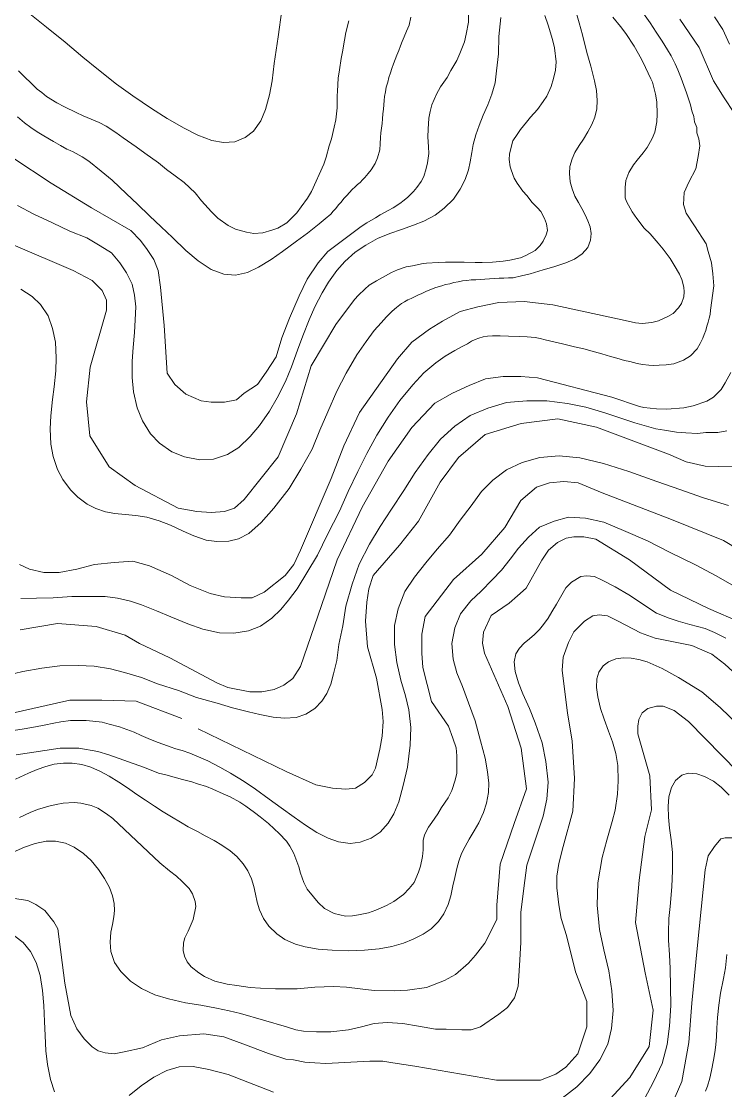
# Model space of a CAD drawing. Header units: metres. Extents: x 548946 to 557077, y 1838800 to 1845419.
# Drawn here: x 555003.6 to 555282.1, y 1843291.5 to 1843714.2 of the extents above; entities that cross this region are included whole.
import ezdxf

# ---------------------------------------------------------------- set-up
doc = ezdxf.new("R2010")
doc.units = ezdxf.units.M
doc.header["$LTSCALE"] = 28
doc.layers.add('1', color=7, linetype='Continuous', lineweight=13)
doc.layers.add('2', color=7, linetype='Continuous', lineweight=13)

msp = doc.modelspace()

# ---------------------------------------------------------------- linework, layer by layer
at = {"layer": '1'}
for points in [[(555106.6, 1843718.72), (555105.1, 1843708.12), (555103.59, 1843697.59), (555102.75, 1843690.76), (555101.73, 1843685.14), (555100.15, 1843679.34), (555098.27, 1843674.89), (555095.34, 1843670.84), (555092.09, 1843668.28), (555087.96, 1843666.56), (555083.53, 1843666.32), (555078.83, 1843667.08), (555073.36, 1843669.19), (555067.94, 1843671.97), (555061.25, 1843675.85), (555055.01, 1843679.83), (555047.68, 1843684.77), (555041.19, 1843689.45), (555034.01, 1843695.05), (555027.84, 1843700.14), (555020.9, 1843705.95), (555013.49, 1843711.97), (555005.63, 1843718.22)], [(555214.17, 1843587.59), (555217.63, 1843586.74), (555222.38, 1843585.61), (555226.03, 1843584.72), (555230.2, 1843583.62), (555233.18, 1843582.79), (555236.55, 1843581.76), (555239.09, 1843581.1), (555242.16, 1843580.21), (555244.27, 1843579.7), (555247.11, 1843578.98), (555249.27, 1843578.59), (555251.72, 1843578.26), (555253.59, 1843578.21), (555255.79, 1843578.27), (555258.64, 1843578.45), (555261.67, 1843578.78), (555265.41, 1843580.26), (555268.18, 1843581.99), (555270.82, 1843584.76), (555272.04, 1843586.82), (555273.14, 1843589.02), (555273.68, 1843590.49), (555274.28, 1843592.07), (555274.7, 1843593.76), (555275.26, 1843595.31), (555275.61, 1843596.89), (555275.97, 1843598.37), (555276.13, 1843600.01), (555277.44, 1843609.64), (555277, 1843614.45), (555276.56, 1843618.82), (555275.26, 1843623.2), (555274.38, 1843626.26), (555269.82, 1843633.36), (555266.5, 1843638.37), (555265.41, 1843641.85), (555265.69, 1843646.57), (555267.5, 1843650.63), (555270.29, 1843655.89), (555271.29, 1843660.76), (555271.93, 1843665), (555271.48, 1843667.8), (555270.77, 1843670.2), (555270.69, 1843672.21), (555269.83, 1843674.56), (555269.54, 1843676.56), (555268.77, 1843678.9), (555268.18, 1843681.19), (555267.46, 1843683.55), (555266.61, 1843685.97), (555265.59, 1843688.93), (555264.47, 1843691.75), (555263.17, 1843695.09), (555262.19, 1843697.46), (555260.55, 1843700.62), (555259.16, 1843703.01), (555257.05, 1843706.35), (555254.67, 1843710.01), (555252.22, 1843713.6), (555249.6, 1843717.36)], [(555193.22, 1843715.83), (555192.38, 1843708.23), (555192.22, 1843701.37), (555191.45, 1843694.65), (555190.94, 1843689.87), (555189.63, 1843685.4), (555188.04, 1843681.26), (555186.24, 1843677.09), (555184.57, 1843673.1), (555183.28, 1843669.41), (555182.28, 1843665.59), (555181.73, 1843662.36), (555181.08, 1843658.73), (555180.41, 1843655.51), (555179.14, 1843651.71), (555177.12, 1843647.91), (555174.44, 1843644), (555170.8, 1843640.36), (555167.16, 1843637.6), (555162.69, 1843635.22), (555158.67, 1843633.7), (555153.86, 1843632.01), (555149.28, 1843630.34), (555144.4, 1843628.34), (555139.73, 1843625.81), (555135.55, 1843623.01), (555131.45, 1843619.25), (555128.36, 1843615.74), (555125.04, 1843611.07), (555122.55, 1843606.89), (555119.67, 1843601.31), (555117.38, 1843596.23), (555114.9, 1843589.85), (555112.82, 1843584.18), (555110.41, 1843577.59), (555107.97, 1843571.83), (555104.79, 1843565.41), (555101.64, 1843560.1), (555097.71, 1843554.46), (555094.05, 1843550.05), (555089.57, 1843545.8), (555085.11, 1843542.99), (555079.54, 1843541.19), (555074.16, 1843540.89), (555068.09, 1843542.02), (555063.05, 1843544.04), (555058.13, 1843547.45), (555054.63, 1843551.16), (555051.43, 1843556.31), (555049.41, 1843561.38), (555047.95, 1843567.72), (555047.38, 1843573.39), (555047.35, 1843579.83), (555047.71, 1843585.29), (555048.26, 1843591.25)], [(555140.21, 1843634.56), (555143.58, 1843636.5), (555145.52, 1843637.7), (555148.61, 1843639.51), (555150.58, 1843640.51), (555153.3, 1843642.28), (555154.95, 1843643.53), (555156.41, 1843644.76), (555158.61, 1843646.93), (555160.02, 1843648.53), (555161.71, 1843650.93), (555162.71, 1843652.86), (555163.64, 1843656.02), (555164.21, 1843658.27), (555164.7, 1843661.94), (555164.56, 1843664.58), (555164.34, 1843668.64), (555164.45, 1843671.6), (555164.66, 1843675.99), (555165.18, 1843678.62), (555165.89, 1843681.27), (555167.75, 1843685.4), (555169.37, 1843688.36), (555171.95, 1843692.1), (555173.41, 1843694.85), (555175.77, 1843698.75), (555177.04, 1843701.47), (555178.83, 1843706.16), (555179.49, 1843709.19), (555180.43, 1843713.86), (555180.4, 1843717.09)], [(555157.62, 1843715.96), (555156.87, 1843712.77), (555155.93, 1843710.34), (555154.93, 1843708.12), (555154.21, 1843706.28), (555153.48, 1843704.52), (555152.84, 1843702.69), (555152.11, 1843700.93), (555151.44, 1843699.15), (555150.74, 1843697.43), (555150.09, 1843695.66), (555149.54, 1843693.89)], [(555210.57, 1843716.59), (555211.92, 1843712.68), (555213.66, 1843707.1), (555214.45, 1843703.79), (555215.05, 1843698.26), (555214.81, 1843694.9), (555213.98, 1843691.66), (555213.04, 1843688.51), (555211.43, 1843684.7), (555209.9, 1843682.51), (555207.63, 1843679.38), (555204.97, 1843676.39), (555203.41, 1843674.39), (555200.94, 1843671.42), (555199.65, 1843669.55), (555197.98, 1843666.96), (555197.47, 1843665), (555196.64, 1843661.76), (555196.52, 1843659.66), (555196.9, 1843656.67), (555197.33, 1843655.49), (555198.5, 1843652.21), (555199.69, 1843650.27), (555201.9, 1843647.04), (555203.44, 1843645.33), (555205.58, 1843642.65), (555207.65, 1843640.54), (555208.99, 1843639), (555210.46, 1843636.33), (555211.3, 1843634.16), (555211.63, 1843631.54), (555211.17, 1843629.87), (555209.88, 1843627.33), (555208.75, 1843625.67), (555206.72, 1843623.71), (555203.09, 1843621.64), (555200.91, 1843620.79), (555196.76, 1843619.8), (555194.06, 1843619.37), (555189.93, 1843619.04), (555185.76, 1843618.9), (555183.02, 1843618.84), (555178.73, 1843618.97), (555175.96, 1843619.09), (555171.32, 1843618.99), (555168.38, 1843618.91), (555163.77, 1843618.61), (555162.46, 1843618.45)], [(555243.8, 1843654.47), (555245.61, 1843657.45), (555247.09, 1843659.34), (555249.48, 1843662.21), (555251.01, 1843664.39), (555253.04, 1843667.88), (555254.05, 1843670.47), (555254.87, 1843674.56), (555254.97, 1843677.52), (555254.92, 1843682.45), (555254.36, 1843685.42), (555253.19, 1843690.21), (555252.55, 1843691.56), (555250.47, 1843696.04), (555248.82, 1843699.35), (555245.89, 1843704.49), (555242.62, 1843709.4), (555240.46, 1843712.26), (555237.54, 1843715.89)], [(555263.97, 1843715.07), (555271.65, 1843703.97), (555277.25, 1843690.75), (555281.5, 1843684.07), (555285.37, 1843678.19)], [(555277.66, 1843715.97), (555280.95, 1843711.05), (555283.66, 1843705.26)], [(555149.54, 1843693.89), (555148.94, 1843692.08), (555148.45, 1843690.25), (555147.88, 1843688.24), (555147.55, 1843686.41), (555147.24, 1843684.57), (555147.11, 1843682.95), (555146.91, 1843681.3), (555146.76, 1843679.51), (555146.55, 1843677.69), (555146.4, 1843675.67), (555146.21, 1843673.83), (555145.99, 1843671.96), (555145.78, 1843670.15), (555145.6, 1843668.29), (555145.44, 1843665.8), (555145.29, 1843663.39), (555144.46, 1843660.24), (555143.5, 1843658.04), (555141.85, 1843655.49), (555140.67, 1843654.12), (555139.35, 1843652.55), (555138.47, 1843651.63), (555137.54, 1843650.54), (555136.5, 1843649.74), (555135.53, 1843648.79), (555134.45, 1843647.73), (555133.36, 1843646.64), (555132.25, 1843645.33), (555131.08, 1843644.22), (555130.1, 1843642.82), (555128.93, 1843641.69), (555127.95, 1843640.29), (555126.82, 1843639.16), (555125.94, 1843638.03), (555123.75, 1843636.19), (555121.3, 1843634.15), (555116.67, 1843630.56), (555112.39, 1843627.36), (555106.83, 1843623.22), (555102.34, 1843620.13), (555097.36, 1843617.02), (555092.98, 1843614.97), (555088.22, 1843613.83), (555083.58, 1843614.34), (555078.66, 1843616.09), (555073.51, 1843619.59), (555068.55, 1843623.61), (555063.32, 1843628.72), (555058.81, 1843633.04), (555054.18, 1843637.37), (555049.47, 1843641.95), (555045.1, 1843646.02), (555039.4, 1843651.45), (555035.13, 1843655.05), (555030.17, 1843659.02), (555027.6, 1843660.62), (555025.23, 1843662), (555024.02, 1843662.62), (555022.91, 1843663.12), (555021.5, 1843663.75), (555018.99, 1843665.15), (555016.21, 1843666.71), (555012.46, 1843669), (555009.81, 1843670.62)], [(555009.81, 1843670.62), (555007.29, 1843672.24), (555004.83, 1843674.11), (555002, 1843676.44)], [(555000.15, 1843660.3), (555015.39, 1843650.33), (555031.32, 1843640.45), (555046.78, 1843631.5), (555050.7, 1843627.56), (555053.32, 1843624.06), (555055.93, 1843620.13), (555057.68, 1843615.76), (555058.55, 1843609.2), (555060.05, 1843594.04), (555061.17, 1843575.09), (555064.22, 1843570.72), (555068.58, 1843566.78), (555074.68, 1843564.16), (555078.61, 1843563.72), (555083.84, 1843563.72), (555088.64, 1843564.6), (555091.69, 1843567.22), (555096.92, 1843570.72), (555100.41, 1843575.53), (555104.33, 1843581.65), (555106.51, 1843589.08), (555109.56, 1843596.95), (555113.49, 1843605.7), (555116.54, 1843612.26), (555120.9, 1843618.82), (555124.83, 1843623.19), (555137.92, 1843633.14), (555140.21, 1843634.56)], [(555002.78, 1843499.46), (555006.7, 1843497.71), (555012.37, 1843496.4), (555018.47, 1843496.4), (555025.45, 1843497.71), (555032.43, 1843499.46), (555040.28, 1843500.34), (555047.69, 1843500.77), (555054.23, 1843499.02), (555062.95, 1843495.09), (555070.36, 1843491.15), (555078.21, 1843488.09), (555083.88, 1843486.78), (555090.42, 1843486.34), (555094.78, 1843486.34), (555099.57, 1843488.53), (555107.86, 1843495.09), (555111.35, 1843499.46), (555113.96, 1843505.15), (555126.09, 1843533.45), (555131.1, 1843546.44), (555137.24, 1843559.57), (555152.3, 1843580.78), (555157.97, 1843587.34), (555164.94, 1843592.59), (555170.17, 1843595.65), (555177.15, 1843599.58), (555184.13, 1843601.33), (555192.41, 1843603.08), (555202.44, 1843603.52), (555213.78, 1843602.21), (555242.39, 1843595.98), (555246.4, 1843595.06), (555249.09, 1843594.82), (555252.93, 1843595.21), (555255.61, 1843595.83), (555259.29, 1843597.52), (555261.42, 1843598.74), (555263.51, 1843601), (555264.63, 1843602.66), (555265.53, 1843605.33), (555265.67, 1843607.25), (555265.62, 1843609.14), (555264.77, 1843612.17), (555263.84, 1843614.24), (555261.77, 1843617.87), (555260.11, 1843620.52), (555257.38, 1843624.16), (555255.47, 1843626.49), (555252.26, 1843630.17), (555249.87, 1843632.53), (555247.03, 1843636.26), (555245.08, 1843638.96), (555242.96, 1843642.96), (555242.4, 1843644.41), (555242.37, 1843648.49), (555242.68, 1843651.29), (555243.8, 1843654.47)], [(555048.26, 1843591.25), (555048.62, 1843596.26), (555048.8, 1843601.35), (555048.31, 1843605.92), (555047.31, 1843610.36), (555045.13, 1843614.87), (555042.53, 1843618.83), (555039.14, 1843622.68), (555034.77, 1843625.55), (555029.48, 1843628.6), (555022.66, 1843631.32), (555015.84, 1843634.58), (555008.43, 1843637.95), (555002.08, 1843641.48)], [(555162.46, 1843618.45), (555158.29, 1843617.64), (555155.77, 1843617.23), (555152.31, 1843616.04), (555149.98, 1843614.99), (555146.42, 1843613.02), (555144.03, 1843611.68), (555141.12, 1843609.89), (555139.41, 1843608.35), (555136.86, 1843605.94), (555135.26, 1843604.31), (555127.94, 1843594.43), (555118.23, 1843578.06), (555112.35, 1843559.02), (555105.07, 1843542.01), (555091.73, 1843525.26), (555087.8, 1843521.76), (555083.88, 1843520.45), (555078.65, 1843520.01), (555072.98, 1843520.45), (555065.56, 1843521.76), (555048.59, 1843530.71), (555038.29, 1843538.17), (555030.61, 1843550.32), (555029.27, 1843563.79), (555030.72, 1843577.52), (555037.18, 1843600.01), (555037.18, 1843603.95), (555035.44, 1843607.89), (555031.52, 1843611.82), (555024.1, 1843615.76), (555000.25, 1843625.93)], [(555003.27, 1843486.07), (555009.47, 1843486.16), (555016.12, 1843486.3), (555023.46, 1843486.86), (555030.08, 1843486.9), (555036.65, 1843486.83), (555041.54, 1843486.17), (555046.66, 1843485.03), (555051.06, 1843483.49), (555056.94, 1843481.17), (555062.66, 1843478.75), (555069.36, 1843476.02), (555075.28, 1843473.97), (555081.91, 1843472.54), (555087.54, 1843472.29), (555093.42, 1843473.27), (555098.09, 1843475.18), (555102.65, 1843478.33), (555106.11, 1843481.66), (555109.26, 1843485.43), (555112.68, 1843489.94), (555120.71, 1843503.24), (555124.59, 1843511.32), (555129.41, 1843520.59), (555132.79, 1843528.39), (555136.62, 1843536.25), (555140.23, 1843543.37), (555144.16, 1843550.64), (555148.57, 1843557.73), (555153.2, 1843564.29), (555158.32, 1843570.5), (555162.73, 1843575.27), (555167.45, 1843579.26), (555171.12, 1843581.89), (555175.02, 1843584.05), (555177.57, 1843585.51), (555180.04, 1843586.79), (555181.53, 1843587.75), (555182.99, 1843588.44), (555184.47, 1843589), (555186.26, 1843589.47), (555187.93, 1843589.74), (555189.93, 1843589.87), (555192.95, 1843589.88), (555196.16, 1843589.8), (555200.46, 1843589.68), (555203.59, 1843589.47), (555206.73, 1843589.22), (555208.73, 1843588.84), (555210.78, 1843588.39), (555214.17, 1843587.59)], [(555284.18, 1843575.47), (555281.95, 1843571.3), (555280.28, 1843568.72), (555277.34, 1843565.6), (555274.68, 1843564.12), (555269.31, 1843562.22), (555265.52, 1843561.46), (555258.84, 1843560.9), (555254.74, 1843561.06), (555249.74, 1843561.57), (555247.98, 1843561.92), (555237.09, 1843565.64), (555207.67, 1843573.35), (555201.13, 1843573.78), (555194.16, 1843573.78), (555187.18, 1843572.91), (555180.64, 1843570.29), (555174.1, 1843567.22), (555167.12, 1843563.29), (555157.97, 1843553.67), (555148.62, 1843540.4), (555138.4, 1843522.23), (555128.45, 1843501.28), (555122.3, 1843483.31), (555113.96, 1843459.23), (555110.91, 1843454.42), (555107.42, 1843451.8), (555103.5, 1843450.05), (555098.7, 1843449.18), (555093.91, 1843449.18), (555085.19, 1843450.92), (555080.83, 1843452.67), (555062.25, 1843462.58), (555050.32, 1843468.26)], [(555282.6, 1843552.3), (555279.04, 1843551.72), (555274.28, 1843551.65), (555270.94, 1843551.29), (555266.4, 1843551.61), (555262.63, 1843551.78), (555257.89, 1843552.65), (555254.53, 1843553.17), (555249.93, 1843554.42), (555246.24, 1843555.49), (555240.31, 1843557.53), (555234.34, 1843559.45), (555226.84, 1843561.73), (555219.57, 1843563.12), (555211.44, 1843564.26), (555203.49, 1843564.19), (555195.37, 1843563.58), (555188.04, 1843561.33), (555181.03, 1843558.44), (555175.01, 1843554.21), (555169.34, 1843549.1), (555164.43, 1843543.05), (555159.31, 1843535.82), (555154.76, 1843528.7), (555149.89, 1843521.38), (555145.45, 1843514.48), (555141.18, 1843507.52), (555137.21, 1843499.62), (555134.42, 1843491.7), (555131.88, 1843483.08), (555130.67, 1843475.19), (555129.15, 1843467.85), (555128.27, 1843461.54), (555126.98, 1843456.32), (555125.91, 1843452.17), (555124.38, 1843448.54), (555122.34, 1843445.44), (555119.63, 1843442.53), (555116.07, 1843440.38), (555112.28, 1843439.05), (555107.63, 1843438.68), (555103.16, 1843439.08), (555097.9, 1843440.13), (555093.33, 1843441.27), (555087, 1843442.8), (555081.03, 1843444.61), (555072.86, 1843446.9), (555065.67, 1843449.7), (555057.39, 1843452.28), (555051.02, 1843454.85), (555044.36, 1843456.75), (555038.74, 1843458.2), (555032.37, 1843459.29), (555026.04, 1843459.58), (555018.8, 1843459.48), (555011.58, 1843458.49), (555004.09, 1843457.18), (554997.51, 1843455.56)], [(555283.25, 1843522.88), (555278.54, 1843524.28), (555272.92, 1843525.97), (555264.39, 1843529.05), (555254.91, 1843532.38), (555243.76, 1843536.28), (555233.75, 1843539.46), (555224.38, 1843541.63), (555216.22, 1843542.45), (555208.68, 1843541.84), (555201.66, 1843539.88), (555195.37, 1843536.95), (555190.05, 1843532.86), (555185.48, 1843528.3), (555181.43, 1843522.72), (555177.12, 1843517.09), (555172.83, 1843511.1), (555168.02, 1843505.54), (555163.48, 1843500.12), (555159.04, 1843494.52), (555155.23, 1843488.77), (555152.56, 1843482.03), (555151.07, 1843475.39), (555151.19, 1843467.92), (555152.12, 1843460.75), (555153.61, 1843453.78), (555155.43, 1843447.52), (555156.79, 1843442.01), (555157.66, 1843435.1), (555157.33, 1843428.09), (555156.23, 1843419.41), (555154.55, 1843412.1), (555152.8, 1843405.73), (555150.87, 1843400.93), (555148.67, 1843397.18), (555145.42, 1843393.66), (555141.95, 1843391.29), (555137.59, 1843389.7), (555133.58, 1843389.25), (555128.97, 1843389.87), (555124.86, 1843391.32), (555120.42, 1843393.6), (555115.98, 1843396.4), (555111.42, 1843399.55), (555106.36, 1843403.24), (555101.54, 1843406.78), (555096.17, 1843410.65), (555091.67, 1843413.69), (555086.24, 1843417.05), (555082.02, 1843419.36), (555077.31, 1843421.81), (555073.67, 1843423.4), (555070.18, 1843424.85), (555067.09, 1843425.91), (555064.7, 1843426.68), (555062.37, 1843427.47), (555059.84, 1843428.32), (555057.28, 1843429.27)], [(555300.89, 1843497.12), (555281.28, 1843509.01), (555260.71, 1843517.25), (555233.21, 1843527.84), (555223.84, 1843531.82), (555218.17, 1843532.26), (555212.5, 1843531.82), (555207.27, 1843530.07), (555204.65, 1843527.89), (555201.16, 1843524.82), (555194.76, 1843514.17), (555185.62, 1843503.61), (555174.48, 1843493.51), (555163.23, 1843478.91), (555161.93, 1843471.91), (555161.93, 1843469.73), (555161.93, 1843464.48), (555162.36, 1843458.8), (555165.8, 1843445.35), (555172.48, 1843435.6), (555174.21, 1843430.88)], [(555286.38, 1843490.38), (555278.42, 1843495.01), (555270.16, 1843499.35), (555260.2, 1843504.19), (555251.25, 1843508.86), (555241.77, 1843512.93), (555233.88, 1843516.2), (555226.68, 1843517.83), (555219.94, 1843518.24), (555214.27, 1843516.68), (555208.53, 1843514.27), (555204.14, 1843510.26), (555200.19, 1843506.01), (555196.84, 1843501.58), (555193.44, 1843497.2), (555189.75, 1843493.39), (555185.42, 1843488.99), (555181.35, 1843485.07), (555177.26, 1843479.97), (555175.03, 1843474.42), (555173.85, 1843468.22), (555174.4, 1843462.11), (555175.76, 1843456.61), (555177.99, 1843451.23), (555180.45, 1843444.86), (555183.1, 1843437.72), (555185.2, 1843429.74), (555187.06, 1843422.95), (555187.93, 1843417.49), (555188.48, 1843413.09), (555188.32, 1843409.33), (555187.55, 1843405.09), (555186.34, 1843401.39), (555184.54, 1843397.41), (555182.68, 1843394.14), (555180.7, 1843390.84), (555179.06, 1843388.01)], [(555170.96, 1843334.99), (555175.32, 1843337.34), (555180.36, 1843341.87), (555183.18, 1843345.07), (555186.86, 1843349.8), (555191.58, 1843359.1), (555191.58, 1843364.78), (555192.98, 1843381.01), (555198.52, 1843397.11), (555203.37, 1843410.78), (555201.3, 1843426.93), (555196.02, 1843443.38), (555186.78, 1843464.48), (555185.9, 1843468.42), (555186.34, 1843472.79), (555189.39, 1843479.35), (555196.48, 1843484.23), (555199.83, 1843487.17), (555203.18, 1843490.11), (555209.45, 1843501.21), (555212.07, 1843505.15), (555215.55, 1843508.21), (555219.04, 1843509.96), (555222.09, 1843510.39), (555226.02, 1843510.39), (555230.81, 1843509.52), (555244.1, 1843501.31), (555260.34, 1843489.31), (555275.32, 1843482.13), (555288.11, 1843476.56)], [(555050.32, 1843468.26), (555044.54, 1843471.58), (555033.17, 1843474.95), (555017.88, 1843476.2), (555003.06, 1843473.64)], [(555287.93, 1843454.42), (555281.83, 1843460.11), (555276.59, 1843464.04), (555268.75, 1843467.54), (555254.28, 1843470.37), (555248.41, 1843472.47), (555239.62, 1843477.09), (555235.43, 1843479.19), (555232.08, 1843479.61), (555229.57, 1843479.19), (555226.22, 1843477.09), (555222.03, 1843472.89), (555219.93, 1843468.69), (555217.84, 1843462.81), (555217.42, 1843457.77), (555219.59, 1843440.7), (555221.39, 1843429.84), (555222.39, 1843414.83), (555221.62, 1843401.98), (555217.84, 1843388.06), (555216.16, 1843381.34), (555215.33, 1843376.3), (555215.33, 1843371.68), (555216.16, 1843364.96), (555217, 1843359.5), (555219.1, 1843352.78), (555222.73, 1843338.42), (555227.23, 1843326.74), (555227.23, 1843316.77), (555223.65, 1843306), (555218.88, 1843300.81), (555214.9, 1843298.02), (555208.93, 1843295.62), (555204.16, 1843295.62), (555191.43, 1843295.62), (555159.21, 1843301.21), (555150.45, 1843302.51), (555146.5, 1843303.08), (555141.42, 1843303.08), (555123.92, 1843302.23), (555119.68, 1843302.51), (555115.73, 1843302.79), (555111.21, 1843303.64), (555108.11, 1843303.93), (555101.34, 1843306.19), (555091.18, 1843309.98), (555083.62, 1843312.78), (555075.67, 1843313.97), (555066.12, 1843313.18), (555058.96, 1843311.58), (555051.4, 1843308.39)], [(555232.64, 1843442.59), (555231.5, 1843447.17), (555231.01, 1843450.81), (555231.17, 1843454.34), (555231.96, 1843456.99), (555233.64, 1843459.37), (555235.75, 1843461.02), (555238.66, 1843462.17), (555241.53, 1843462.61), (555244.75, 1843462.52), (555247.84, 1843461.92), (555251.1, 1843460.99), (555257.01, 1843458.44), (555263.46, 1843454.82), (555272.68, 1843449.09), (555279.99, 1843442.91), (555287.3, 1843435.89)], [(555217.42, 1843288.45), (555223.29, 1843292.96), (555228.36, 1843298.27), (555232.32, 1843303.69), (555235.46, 1843309.81), (555236.91, 1843316.11), (555237.68, 1843323.17), (555237.09, 1843330.91), (555235.86, 1843338.9), (555233.93, 1843347.2), (555232.16, 1843355.23), (555231.33, 1843364.87), (555231.59, 1843373.62), (555233.3, 1843383.71), (555235.13, 1843390.53), (555237.21, 1843397.85), (555238.39, 1843402.37), (555239.39, 1843408.65), (555239.59, 1843414.01), (555239.42, 1843420.01), (555238.63, 1843424.71), (555237.34, 1843429.42), (555235.82, 1843433.62), (555234.08, 1843438.29), (555232.64, 1843442.59)], [(555293.6, 1843410.69), (555267.44, 1843437.37), (555261.77, 1843441.74), (555257.41, 1843443.49), (555254.8, 1843443.49), (555251.31, 1843442.62), (555249.13, 1843440.87), (555247.82, 1843438.24), (555247.38, 1843435.62), (555247.38, 1843432.56), (555252.11, 1843415.93), (555252.73, 1843402.55), (555250.1, 1843391.92), (555247.95, 1843374.67), (555246.48, 1843357.99), (555250.34, 1843338.11), (555253.48, 1843323.24), (555251.85, 1843308.87), (555244.23, 1843296.65), (555231.88, 1843283.19)], [(555057.28, 1843429.27), (555053.69, 1843430.66), (555050.97, 1843431.89), (555048.22, 1843433.21), (555045.28, 1843434.31), (555042.4, 1843435.36), (555038.32, 1843436.35), (555035.54, 1843437.12), (555031.75, 1843437.6), (555029.21, 1843437.85), (555025.67, 1843437.86), (555022.93, 1843437.79), (555019.22, 1843437.35), (555016.33, 1843436.81), (555012.58, 1843436.02), (555009.13, 1843435.36), (555004.61, 1843434.53), (555000.39, 1843433.86)], [(555174.21, 1843430.88), (555175.55, 1843426.97), (555175.85, 1843423.87), (555175.83, 1843421.02), (555175.76, 1843417.02), (555175.15, 1843414.28), (555173.77, 1843410.12), (555172.41, 1843407.29), (555169.76, 1843403.45), (555168.28, 1843400.89), (555165.95, 1843397.46), (555164.56, 1843395.67), (555163.04, 1843392.64), (555162.47, 1843390.38), (555162.46, 1843386.67), (555162.23, 1843383.99), (555161.36, 1843380.27), (555160.63, 1843377.8), (555158.85, 1843373.78), (555156.97, 1843371.36), (555154.69, 1843369.08), (555150.86, 1843366.32), (555148.03, 1843364.64), (555143.71, 1843362.77), (555140.89, 1843361.75), (555136.9, 1843360.97), (555134.58, 1843360.58), (555131.75, 1843360.42), (555127.24, 1843361.56), (555123.49, 1843363.46), (555120.99, 1843365.91), (555119.11, 1843368.05), (555116.63, 1843371.15), (555115.27, 1843373.74), (555113.94, 1843377.46), (555113.35, 1843379.95), (555112.1, 1843383.12), (555111.36, 1843385.21), (555109.76, 1843388.15), (555108.38, 1843390.06), (555105.53, 1843393.13), (555103.48, 1843395.05), (555101.33, 1843397.06), (555097.96, 1843399.68), (555095.75, 1843401.4), (555092.3, 1843403.91), (555090.01, 1843405.52), (555086.13, 1843407.7), (555083.43, 1843408.78), (555079.3, 1843410.64), (555076.79, 1843411.75), (555073.24, 1843412.83), (555070.96, 1843413.58), (555067.32, 1843414.55), (555064.96, 1843415.21), (555060.74, 1843416.29), (555057.8, 1843417.06), (555054.91, 1843418.13), (555051.81, 1843419.35), (555038.09, 1843424.25), (555033.73, 1843425.56), (555026.32, 1843426.87), (555018.91, 1843426.87), (555012.8, 1843426), (555001.47, 1843424.25)], [(555179.06, 1843388.01), (555177.68, 1843385.19), (555176.6, 1843382.21), (555175.75, 1843379.27), (555174.95, 1843375.7), (555174.25, 1843372.41), (555173.37, 1843368.49), (555172.34, 1843365.07), (555170.62, 1843361.34), (555168.55, 1843358.39), (555165.6, 1843355.51), (555162.53, 1843353.36), (555158.58, 1843351.32), (555154.68, 1843349.82), (555150.13, 1843348.48), (555145.11, 1843347.56), (555139.25, 1843347.01), (555132.95, 1843346.76), (555126.52, 1843347.03), (555120.98, 1843347.43), (555115.83, 1843348.34), (555111.96, 1843349.44), (555107.79, 1843351.27), (555104.57, 1843353.47), (555101.41, 1843356.49), (555099.35, 1843359.49), (555097.68, 1843362.96), (555096.82, 1843366.02), (555096.11, 1843369.22), (555095.43, 1843372.25), (555094.55, 1843375.24), (555093.08, 1843378.38), (555091.31, 1843381.14), (555088.73, 1843384.01), (555086.09, 1843386.29), (555082.81, 1843388.59), (555079.77, 1843390.39), (555076.25, 1843392.28), (555073.17, 1843393.89), (555069.57, 1843395.81), (555066.45, 1843397.62), (555062.93, 1843399.68), (555059.63, 1843401.77), (555056.2, 1843403.9), (555052.6, 1843406.33), (555049.2, 1843408.58), (555045.46, 1843411.18), (555042.1, 1843413.41), (555038.33, 1843415.8), (555034.88, 1843417.69), (555030.98, 1843419.41), (555027.49, 1843420.43), (555023.58, 1843420.97), (555020.18, 1843420.93), (555016.58, 1843420.5), (555013.19, 1843419.65), (555009.8, 1843418.48), (555006.32, 1843417), (555001.27, 1843414.66)], [(555283.52, 1843408.32), (555280.28, 1843411.46), (555277.33, 1843413.78), (555273.76, 1843415.74), (555270.68, 1843416.76), (555267.3, 1843416.94), (555264.72, 1843416.16), (555262.3, 1843414.1), (555260.76, 1843411.39), (555259.68, 1843407.58), (555259.33, 1843403.83), (555259.48, 1843399.61), (555259.96, 1843395.27), (555260.6, 1843390.67)], [(555002.85, 1843399.51), (555007.07, 1843401.46), (555009.87, 1843402.67), (555014.45, 1843404), (555017.31, 1843404.64), (555020.09, 1843405.18), (555024.44, 1843405.35), (555027.03, 1843405.2), (555031.14, 1843404.19), (555033.73, 1843403.19), (555037.24, 1843400.97), (555039.66, 1843399.09), (555058.28, 1843381.57), (555062.2, 1843378.35), (555064.94, 1843376.23), (555067.09, 1843374.22), (555069.92, 1843371.34), (555071.21, 1843369.32), (555072.26, 1843366.32), (555072.51, 1843364.26), (555071.54, 1843359.11), (555069.46, 1843354.48), (555068.17, 1843351.94), (555067.65, 1843349.98), (555067.57, 1843346.83), (555068.04, 1843344.61), (555069.07, 1843342.46), (555070.66, 1843340.38), (555073.71, 1843338.01), (555075.98, 1843336.58), (555080.11, 1843334.73), (555084.99, 1843333.63), (555088.77, 1843333.06), (555094.09, 1843332.3), (555098.11, 1843332.04), (555104.13, 1843331.75), (555108.12, 1843331.68), (555112.58, 1843331.76), (555119.62, 1843332.36), (555126.99, 1843332.71), (555132.15, 1843332.41), (555137.55, 1843331.76), (555143.06, 1843331.02), (555151.05, 1843330.88), (555156.34, 1843331.17), (555163.79, 1843332.29), (555170.96, 1843334.99)], [(555260.6, 1843390.67), (555261.06, 1843385.58), (555261.08, 1843378.56), (555260.85, 1843372), (555260.2, 1843364.32), (555259.67, 1843359.6), (555259.48, 1843354.05), (555259.55, 1843350.95), (555259.89, 1843345.11), (555260.2, 1843339.78), (555260.42, 1843325.13), (555259.94, 1843317.01), (555258.96, 1843309.78), (555257.01, 1843302.27), (555253.71, 1843295.19), (555249.83, 1843287.99)], [(555051.4, 1843308.39), (555044.24, 1843306.79), (555040.26, 1843305.99), (555036.68, 1843306.39), (555033.89, 1843307.19), (555031.51, 1843308.78), (555028.33, 1843311.98), (555025.54, 1843315.97), (555023.15, 1843321.15), (555020.72, 1843333.91), (555017.98, 1843355.46), (555016.39, 1843358.25), (555012.81, 1843362.64), (555009.23, 1843365.03), (555006.05, 1843366.63), (555000.88, 1843367.43)], [(555001, 1843352.5), (555004.2, 1843350.07), (555007.22, 1843346.43), (555009.34, 1843342.17), (555010.97, 1843336.96), (555011.92, 1843331.05), (555012.44, 1843325.13), (555012.7, 1843318.88), (555012.91, 1843313.29), (555013.28, 1843307.25), (555013.89, 1843301.78), (555015.05, 1843295.92), (555016.59, 1843291.07)], [(555274.09, 1843291.25), (555274.92, 1843293.22), (555275.8, 1843296.45), (555276.5, 1843299.47), (555277.27, 1843303.47), (555277.81, 1843306.53), (555278.21, 1843309.61), (555278.51, 1843312.89), (555278.63, 1843316.19), (555278.84, 1843320.42), (555279.44, 1843325.3), (555280.14, 1843330.01), (555281.3, 1843335.8), (555281.99, 1843340.07), (555282.64, 1843345.25)], [(555046.23, 1843289.6), (555050.98, 1843293.36), (555055.9, 1843296.79), (555061.1, 1843299.39), (555065.99, 1843300.94), (555071.44, 1843301.04), (555077.73, 1843299.8), (555085.28, 1843297.86), (555103.31, 1843290.91)]]:
    msp.add_lwpolyline(points, dxfattribs=at)
at = {"layer": '2'}
for points in [[(555222.55, 1843719.13), (555224.23, 1843713.6), (555225.5, 1843708.89), (555227.27, 1843701.98), (555228.77, 1843696.59), (555230.24, 1843690.66), (555230.97, 1843686.86), (555231.36, 1843682.9), (555231.11, 1843679.66), (555230.42, 1843676.38), (555229.18, 1843673.45), (555227.65, 1843670.54), (555225.84, 1843667.69), (555224.16, 1843665.14), (555222.52, 1843662.45), (555221.38, 1843659.94), (555220.54, 1843656.88), (555220.33, 1843654.03), (555220.64, 1843650.78), (555221.42, 1843648.01), (555222.52, 1843645.16), (555223.87, 1843642.62), (555225.18, 1843640.19), (555226.55, 1843637.77), (555227.6, 1843635.41), (555228.48, 1843632.95), (555228.96, 1843630.39), (555228.68, 1843627.71), (555227.56, 1843624.89), (555225.36, 1843622.32), (555222.3, 1843620.23), (555218.87, 1843618.71), (555214.13, 1843617.18), (555209.91, 1843616.05), (555204.81, 1843614.44), (555201.33, 1843613.66), (555198.13, 1843612.86), (555196.2, 1843612.87), (555194.39, 1843612.74), (555192.51, 1843612.72), (555190.62, 1843612.61), (555188.68, 1843612.48), (555186.8, 1843612.36)], [(555133.06, 1843714.39), (555131.92, 1843709.88), (555131.36, 1843706.77), (555130.51, 1843702.2), (555130.09, 1843699.49), (555129.32, 1843695.02), (555128.86, 1843691.83)], [(555128.86, 1843691.83), (555128.56, 1843686.67), (555128.5, 1843684.85), (555128.44, 1843680), (555127.99, 1843675.29), (555127.22, 1843672.35), (555126.26, 1843667.86), (555125.28, 1843665.08), (555124.13, 1843660.57), (555123.15, 1843657.78), (555121.3, 1843653.66), (555120.1, 1843651.04), (555118.25, 1843646.91), (555116.76, 1843644.35), (555114.25, 1843640.9), (555112.56, 1843638.51), (555109.52, 1843635.47), (555108.49, 1843634.58), (555104.96, 1843632.43), (555102.68, 1843631.67), (555099.01, 1843630.64), (555095.43, 1843630.38), (555092.62, 1843630.88), (555088.19, 1843632.13), (555085.36, 1843633.49), (555081.28, 1843636.49), (555078.79, 1843638.93), (555074.73, 1843643.27), (555072.25, 1843646.38), (555067.93, 1843650.58), (555064.37, 1843653.18), (555060.93, 1843655.69), (555057.85, 1843658.25), (555052.43, 1843662.13), (555048.98, 1843664.64), (555043.79, 1843668.17), (555040.86, 1843670.27), (555037.12, 1843672.84), (555034.29, 1843674.2), (555032.68, 1843674.95), (555031.17, 1843675.61), (555027.97, 1843676.92), (555025.25, 1843678.19), (555020.59, 1843680.46), (555017.64, 1843682.08), (555013.44, 1843684.5), (555011.63, 1843686.08), (555009.84, 1843687.47), (555002.43, 1843694.68)], [(555186.8, 1843612.36), (555185.01, 1843612.24), (555183.27, 1843612.11), (555181.51, 1843612), (555179.81, 1843611.76), (555178.04, 1843611.61), (555176.37, 1843611.21), (555174.62, 1843610.96), (555173.03, 1843610.46), (555171.31, 1843610.15), (555169.88, 1843609.63), (555168.41, 1843609.33), (555167.06, 1843608.89), (555165.47, 1843608.28), (555163.81, 1843607.6), (555161.91, 1843606.61), (555160.31, 1843605.94), (555158.79, 1843605.18), (555157.68, 1843604.7), (555156.44, 1843604.11), (555155.15, 1843603.38), (555153.87, 1843602.63), (555151.96, 1843601.13), (555150.23, 1843599.61), (555147.92, 1843597.4), (555145.82, 1843595.11), (555143.14, 1843592.02), (555139.96, 1843587.69), (555136.2, 1843582.33), (555132.07, 1843575.15), (555128.26, 1843568.01), (555124.75, 1843559.91), (555121.61, 1843552.59), (555118.6, 1843545.08), (555114.14, 1843537.14), (555109.51, 1843529.6), (555103.38, 1843521.71), (555098.34, 1843516.05), (555093.48, 1843511.71), (555089.43, 1843509.68), (555085.6, 1843508.74), (555080.89, 1843508.58), (555076.62, 1843509.17), (555071.78, 1843510.8), (555067.52, 1843512.73), (555062.54, 1843515.09), (555058.06, 1843516.82), (555053.19, 1843518.19), (555048.79, 1843518.82), (555044.59, 1843519.22), (555040.51, 1843519.64), (555036.88, 1843520.26), (555032.96, 1843521.62), (555029.58, 1843523.35), (555025.93, 1843526.11), (555022.92, 1843529.04), (555019.95, 1843533.09), (555017.82, 1843537.08), (555016.07, 1843542.24), (555015.21, 1843547.13), (555014.91, 1843553.15), (555015.17, 1843558.3), (555015.83, 1843564.76), (555016.46, 1843569.7), (555017.15, 1843576.08)], [(555017.15, 1843576.08), (555017.3, 1843581.2), (555017.11, 1843587.37), (555015.88, 1843592.77), (555014.1, 1843597.82), (555011.09, 1843602.27), (555007.77, 1843605.46), (555003.34, 1843608.34)], [(555290.08, 1843537.93), (555273.95, 1843538.37), (555266.53, 1843540.11), (555259.56, 1843543.18), (555231.08, 1843553.86), (555215.73, 1843557.04), (555201.18, 1843555.22), (555186.99, 1843550.84), (555176.41, 1843541.86), (555169.2, 1843531.99), (555160.65, 1843516.66), (555153.05, 1843507.18), (555142.74, 1843495.09), (555141, 1843489.84), (555140.13, 1843484.59), (555139.69, 1843477.16), (555140.4, 1843466.97), (555144.08, 1843454.5), (555146.23, 1843442.18), (555146.67, 1843437.37), (555146.23, 1843431.68), (555145.36, 1843426.44), (555143.61, 1843419), (555142.31, 1843416.38), (555139.25, 1843413.32), (555135.76, 1843411.13), (555131.84, 1843410.69), (555126.61, 1843411.13), (555120.07, 1843412.44), (555108.3, 1843417.69), (555073.54, 1843434.47)], [(555282.18, 1843470.43), (555277.77, 1843472.64), (555273.99, 1843474.22), (555268.01, 1843475.79), (555263.29, 1843477.06), (555259.82, 1843478.32), (555254.78, 1843480.22), (555243.76, 1843487.48), (555238.41, 1843490.64), (555233.05, 1843493.48), (555230.22, 1843494.74), (555227.07, 1843495.06), (555224.87, 1843494.74), (555221.09, 1843492.53), (555218.88, 1843490.32), (555215.27, 1843483.79), (555213.31, 1843480.76), (555211.89, 1843478.29), (555210.12, 1843475.75), (555208.51, 1843473.79), (555206.45, 1843471.86), (555204.51, 1843470.16), (555202.42, 1843468.38), (555200.59, 1843466.45), (555199.14, 1843464.12), (555198.53, 1843460.96), (555198.81, 1843457.26), (555200.19, 1843452.67), (555201.83, 1843448.38), (555204.59, 1843442.56), (555206.73, 1843436.86), (555209.55, 1843428.95), (555210.98, 1843421.58), (555211.92, 1843413.47), (555211.36, 1843406.68), (555209.88, 1843400.06), (555207.89, 1843393.68), (555205.72, 1843387.3), (555203.43, 1843380.56), (555202.28, 1843371.49), (555201.06, 1843361.85), (555201.12, 1843350.11), (555200.6, 1843340.99), (555200.01, 1843332.73), (555198.55, 1843328.13), (555195.77, 1843324.38), (555192.4, 1843321.74), (555185.17, 1843316.66), (555181.5, 1843315.53), (555177.83, 1843315.53), (555171.62, 1843315.81), (555167.38, 1843315.81), (555160.61, 1843316.95)], [(555066.97, 1843438.66), (555048.9, 1843445.45), (555035.35, 1843445.91), (555022.7, 1843445.91), (554998.76, 1843440.47)], [(555160.61, 1843316.95), (555154.4, 1843318.08), (555148.19, 1843318.36), (555143.11, 1843318.08), (555138.03, 1843316.66), (555132.95, 1843315.53), (555125.89, 1843314.68), (555120.25, 1843314.68), (555115.17, 1843314.97), (555112.06, 1843315.53), (555108.39, 1843316.66), (555090.18, 1843321.99), (555085.79, 1843323.01), (555080.71, 1843324.05), (555074.52, 1843325.25), (555068.51, 1843326.23), (555061.77, 1843327.78), (555056.38, 1843329.35), (555051.01, 1843331.89), (555046.77, 1843334.72), (555042.87, 1843338.54), (555040.4, 1843342.2), (555038.94, 1843346.54), (555038.62, 1843350.22), (555038.97, 1843354.11), (555039.53, 1843357.19), (555040.09, 1843360.22), (555040.37, 1843362.76), (555040.25, 1843365.5), (555039.6, 1843368.45), (555038.35, 1843371.73), (555036.4, 1843375.41), (555034.11, 1843378.88), (555031.12, 1843382.41), (555028.13, 1843385.22), (555024.44, 1843387.75), (555021.05, 1843389.32), (555017.07, 1843390.13), (555013.4, 1843390.08), (555008.96, 1843389.15), (555004.83, 1843387.75), (555000.28, 1843385.77)], [(555285.69, 1843391.42), (555281.92, 1843391.42), (555280.24, 1843391), (555277.73, 1843388.06), (555275.22, 1843384.28), (555273.96, 1843378.82), (555270.9, 1843347.73), (555268.73, 1843326.03), (555267.51, 1843310.48), (555264.78, 1843295.09), (555257.22, 1843277.82), (555248.4, 1843267.08), (555233.49, 1843256.54), (555231.67, 1843254.67), (555216.8, 1843244.14), (555211.72, 1843240.65), (555205.95, 1843237.36), (555201.57, 1843235.86), (555197.04, 1843234.82)]]:
    msp.add_lwpolyline(points, dxfattribs=at)

doc.saveas('drawing.dxf')
